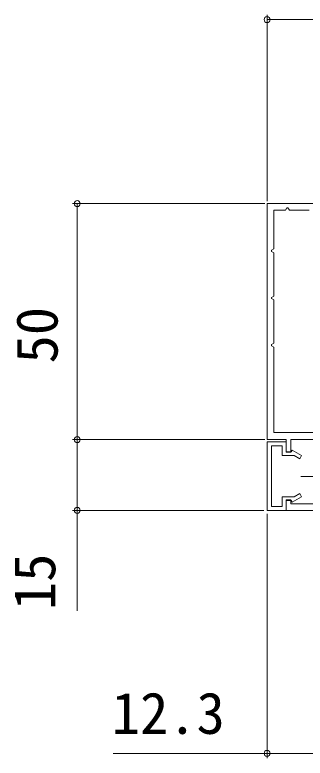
# Model space of a CAD drawing. Units: millimetres, scale not verified. Extents: x -525 to 525, y -785 to 780.
# Drawn here: x 33.5 to 95, y 409.8 to 567.3 of the extents above; entities that cross this region are included whole.
import ezdxf
from ezdxf.enums import TextEntityAlignment as Align

# ---------------------------------------------------------------- set-up
doc = ezdxf.new("R2010")
doc.units = ezdxf.units.MM
doc.header["$LTSCALE"] = 4
for name, color, linetype, lineweight in [('0-2_YKK_11', 4, 'Continuous', 18), ('0-4_YKK_13', 4, 'Continuous', 18), ('0-5_YKK_D', 6, 'Continuous', 18)]:
    doc.layers.add(name, color=color, linetype=linetype, lineweight=lineweight)
doc.styles.add('ＭＳ ゴシック', font='')
doc.styles.get('ＭＳ ゴシック').set_extended_font_data('MS Gothic')

msp = doc.modelspace()

# ---------------------------------------------------------------- linework, layer by layer
at = {"layer": '0-2_YKK_11', "color": 30}
for points in [[(151.237, 527.306), (86.937, 527.306), (86.937, 477.306), (90.937, 477.306), (90.937, 474.606), (91.937, 474.606), (91.937, 477.306), (97.837, 477.306)], [(99.237, 478.806), (88.337, 478.806), (88.337, 496.902), (87.837, 497.19), (87.837, 497.421), (88.337, 497.71), (88.337, 506.902), (87.837, 507.19), (87.837, 507.421), (88.337, 507.71), (88.337, 516.902), (87.837, 517.19), (87.837, 517.421), (88.337, 517.71), (88.337, 525.906), (90.832, 525.906), (91.121, 526.406), (91.352, 526.406), (91.641, 525.906), (95.832, 525.906)], [(97.837, 463.706), (91.937, 463.706), (91.937, 464.506), (90.937, 464.506), (90.937, 462.306), (99.237, 462.306)]]:
    msp.add_lwpolyline(points, dxfattribs=at)
msp.add_lwpolyline([(86.937, 476.806), (86.937, 462.306), (90.937, 462.306), (90.937, 464.406), (92.037, 464.406), (92.252, 464.033), (94.237, 465.178), (93.837, 465.871), (92.684, 465.206), (90.137, 465.206), (90.137, 463.106), (87.837, 463.106), (87.837, 476.006), (90.137, 476.006), (90.137, 473.906), (92.684, 473.906), (93.837, 473.24), (94.237, 473.933), (92.252, 475.079), (92.037, 474.706), (90.937, 474.706), (90.937, 476.806)], close=True, dxfattribs=at)
at = {"layer": '0-4_YKK_13'}
msp.add_line((94.083, 469.506), (108.766, 469.506), dxfattribs=at)
at = {"layer": '0-5_YKK_D'}
for p, q in [((86.937, 527.806), (86.937, 567.305)), ((151.237, 566.305), (86.937, 566.305)), ((86.437, 527.306), (45.736, 527.306)), ((46.736, 477.306), (46.736, 527.306)), ((86.437, 477.306), (45.736, 477.306)), ((86.437, 477.306), (45.736, 477.306)), ((86.237, 462.306), (45.736, 462.306)), ((86.937, 461.606), (86.937, 409.806))]:
    msp.add_line(p, q, dxfattribs=at)
for points in [[(46.736, 477.306), (46.736, 462.306), (46.736, 441.029)], [(99.237, 410.806), (86.937, 410.806), (54.387, 410.806)]]:
    msp.add_lwpolyline(points, dxfattribs=at)
for centre in [(86.937, 566.305), (46.736, 527.306), (46.736, 477.306), (46.736, 477.306), (46.736, 462.306), (86.937, 410.806)]:
    msp.add_circle(centre, 0.637, dxfattribs=at)

# ---------------------------------------------------------------- texts
at = {"layer": '0-5_YKK_D', "style": 'ＭＳ ゴシック'}
for s, p in [('50', (45.236, 493.442)), ('15', (44.736, 441.188))]:
    msp.add_text(s, height=8.798, rotation=90, dxfattribs=at).set_placement(p, align=Align.BOTTOM_LEFT)
msp.add_text('12.3', height=8.798, dxfattribs=at).set_placement((54.046, 412.306), align=Align.BOTTOM_LEFT)

doc.saveas('drawing.dxf')
